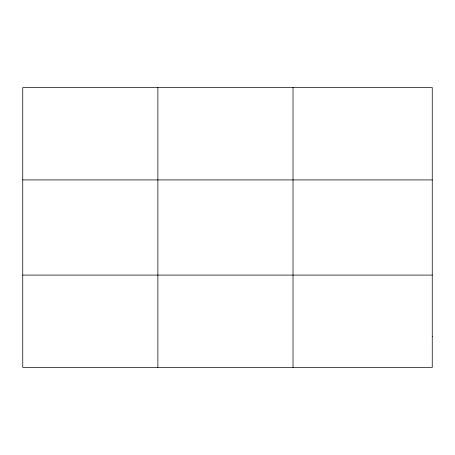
<?xml version="1.0" encoding="UTF-8"?>
<svg xmlns="http://www.w3.org/2000/svg" width="455" height="455" viewBox="0 0 455 455"><rect width="100%" height="100%" fill="white"/><g stroke="black" fill="none" stroke-linecap="round" stroke-linejoin="round"><path stroke-width="0.68" d="M157.885 367.441L157.885 87.559M293.02 367.441L293.02 87.559M22.75 179.918L432.25 179.918M22.75 275.082L432.25 275.082M432.25 336.654L432.25 367.441L22.75 367.441L22.75 87.559L432.25 87.559L432.25 336.654"/></g></svg>
